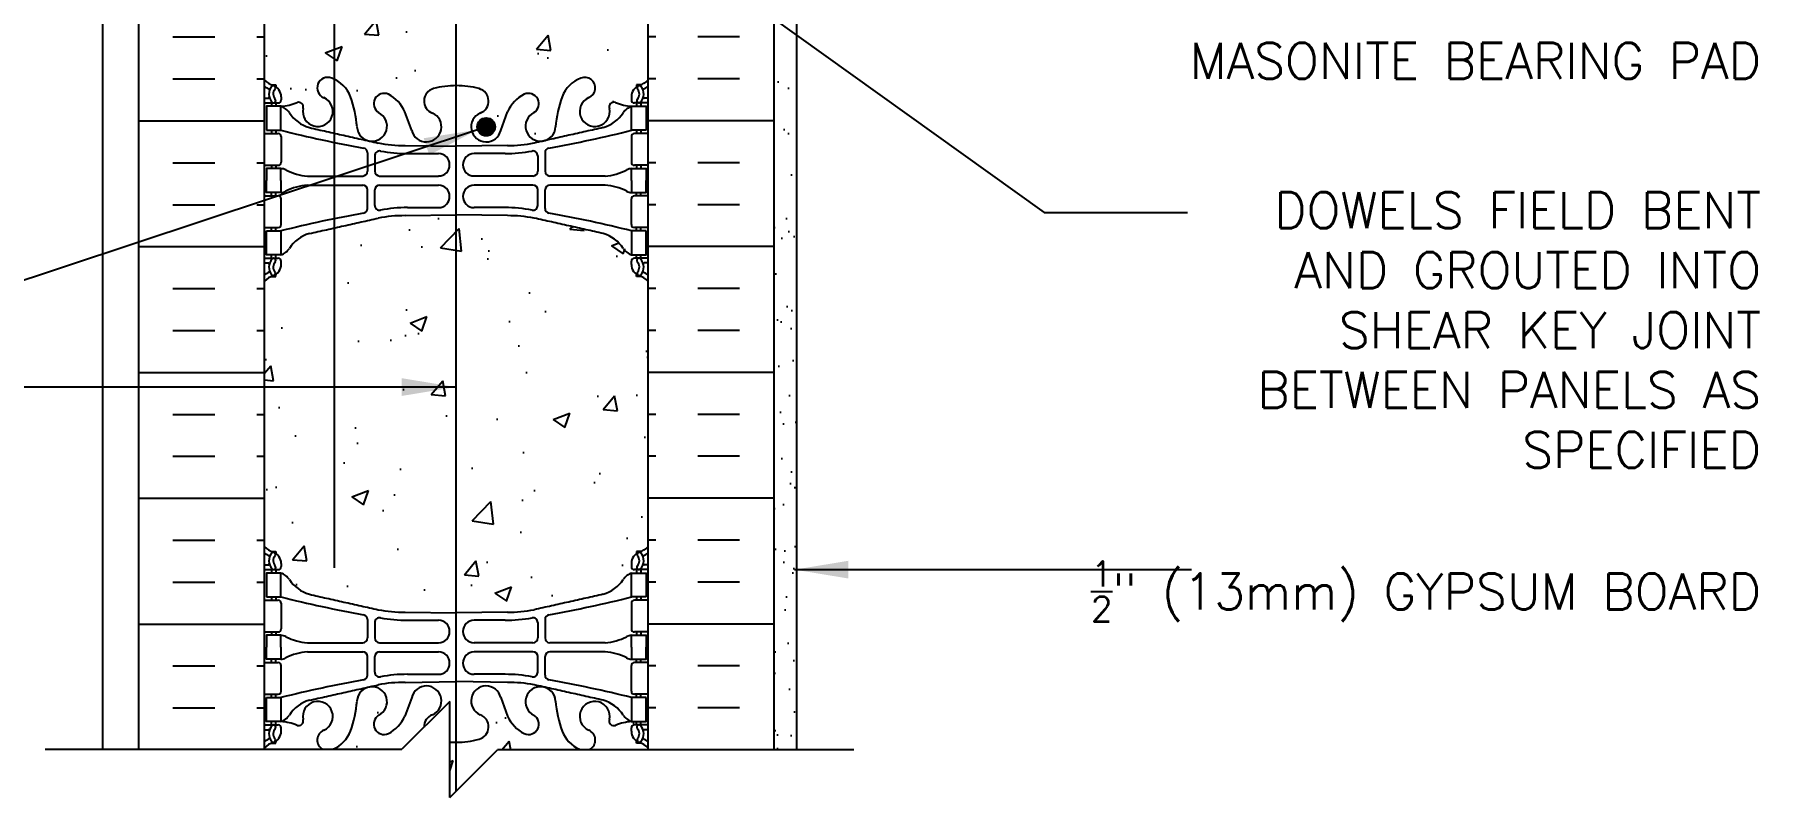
# Model space of a CAD drawing. Header units: inches. Extents: x 236.1 to 290.5, y 91.4 to 160.6.
# Drawn here: x 254.47 to 290.46, y 116.62 to 132.54 of the extents above; entities that cross this region are included whole.
import ezdxf

# ---------------------------------------------------------------- set-up
doc = ezdxf.new("R2010")
doc.units = ezdxf.units.IN
doc.header["$LTSCALE"] = 0.5
doc.header["$MEASUREMENT"] = 0
for name, color, linetype in [('HATCH', 12, 'Continuous'), ('line25', 2, 'Continuous'), ('LINE3', 3, 'Continuous'), ('LINE50', 5, 'Continuous'), ('LINE9', 9, 'Continuous'), ('TEXT', 4, 'Continuous'), ('Web_Edge', 9, 'Continuous')]:
    doc.layers.add(name, color=color, linetype=linetype)
doc.styles.add('DIM', font='romans.shx', dxfattribs={"width": 0.7})
doc.styles.add('ROMANS', font='romans.shx', dxfattribs={"height": 0.75})
doc.dimstyles.new('ext_12', dxfattribs={"dimscale": 12, "dimtxt": 0.09375, "dimasz": 0.09375, "dimexe": 0.09375, "dimexo": 0.0625, "dimgap": 0.0625, "dimtad": 1, "dimdec": 1, "dimzin": 3, "dimdsep": 46, "dimlunit": 4, "dimtxsty": 'DIM', "dimcen": 0.09, "dimdle": 0.09375, "dimclrt": 4, "dimadec": 0, "dimazin": 0, "dimtfac": 1, "dimtdec": 1, "dimtmove": 2, "dimatfit": 3, "dimfxl": 1, "dimfrac": 2, "dimtolj": 1, "dimtzin": 0, "dimarcsym": 0})
pattern_1 = [(50, (0, 0), (3.5863, -0.31376), [0.375, -4.125]), (355, (0, 0), (-0.693757, 3.76096), [0.3, -3.3]), (100.4514, (0.299, -0.026), (2.892544, 3.4472), [0.3187, -3.50571]), (46.1842, (0, 1), (5.336207, -0.827596), [0.5625, -6.1875]), (96.6356, (0.4447, 0.931), (4.67331, 4.87059), [0.47805, -5.25857]), (351.1842, (0, 1), (4.67331, 4.87059), [0.45, -4.95]), (21, (0.5, 0.75), (2.984535, -2.013094), [0.375, -4.125]), (326, (0.5, 0.75), (1.216577, 3.62575), [0.3, -3.3]), (71.4514, (0.7487, 0.5822), (4.20111, 1.612656), [0.3187, -3.50571]), (37.5, (0, 0), (0.0607993, 1.6644693), [0, -3.26, 0, -3.35, 0, -3.3125]), (7.5, (0, 0), (1.315348, 1.972059), [0, -1.91, 0, -3.185, 0, -1.2625]), (327.5, (-1.115, 0), (2.669112, -0.1127744), [0, -1.25, 0, -3.9, 0, -5.175]), (317.5, (-1.615, 0), (2.91593, 0.500525), [0, -1.625, 0, -2.59, 0, -3.675])]

msp = doc.modelspace()

# ---------------------------------------------------------------- hatches: boundary and pattern name
at = {"layer": 'HATCH'}
h = msp.add_hatch(dxfattribs=at)
h.set_pattern_fill('AR-CONC', color=256, scale=0.5)
h.set_pattern_definition(pattern_1)
edge = h.paths.add_edge_path()
edge.add_line((267.267, 159.639), (264.137, 159.639))
edge.add_line((264.137, 159.639), (263.137, 158.639))
edge.add_line((263.137, 158.639), (263.137, 160.639))
edge.add_line((263.137, 160.639), (262.137, 159.639))
edge.add_line((262.137, 159.639), (259.267, 159.639))
edge.add_line((259.267, 159.639), (259.267, 157.848))
edge.add_arc((259.613, 158.209), 0.5, 226.2109, 246.4218)
edge.add_line((259.413, 157.751), (259.503, 157.751))
edge.add_line((259.503, 157.751), (259.503, 157.709))
edge.add_arc((259.363, 157.502), 0.25, 0, 55.9442, ccw=False)
edge.add_line((259.613, 157.502), (259.613, 157.435))
edge.add_arc((259.551, 157.435), 0.0625, -90, 0, ccw=False)
edge.add_line((259.551, 157.372), (259.503, 157.372))
edge.add_line((259.503, 157.372), (259.503, 157.302))
edge.add_line((259.503, 157.302), (259.608, 157.302))
edge.add_arc((259.486, 156.959), 0.364, 34.9775, 70.3387, ccw=False)
edge.add_arc((260.409, 157.571), 0.743, 212.7919, 253.8107)
edge.add_spline(control_points=[(260.202, 156.857), (261.639, 156.536)], knot_values=[0, 0, 1, 1], degree=1, periodic=0)
edge.add_arc((262.195, 159.468), 2.984, 259.2546, 270.0995)
edge.add_line((262.201, 156.484), (263.267, 156.468))
edge.add_line((263.267, 156.468), (264.334, 156.484))
edge.add_arc((264.339, 159.468), 2.984, 269.9005, 280.7454)
edge.add_spline(control_points=[(264.895, 156.536), (266.333, 156.857)], knot_values=[0, 0, 1, 1], degree=1, periodic=0)
edge.add_arc((266.126, 157.571), 0.743, 286.1893, 327.2081)
edge.add_arc((267.049, 156.959), 0.364, 109.6613, 145.0225, ccw=False)
edge.add_line((266.926, 157.302), (267.031, 157.302))
edge.add_line((267.031, 157.302), (267.031, 157.372))
edge.add_line((267.031, 157.372), (266.984, 157.372))
edge.add_arc((266.984, 157.435), 0.0625, 180, 270, ccw=False)
edge.add_line((266.921, 157.435), (266.921, 157.502))
edge.add_arc((267.171, 157.502), 0.25, 124.0558, 180, ccw=False)
edge.add_line((267.031, 157.709), (267.031, 157.751))
edge.add_line((267.031, 157.751), (267.121, 157.751))
edge.add_arc((266.921, 158.209), 0.5, 293.5782, 313.7891)
edge.add_line((267.267, 157.848), (267.267, 159.639))
h.paths.add_polyline_path([(267.267, 153.656, 0.088416), (267.121, 153.753), (267.031, 153.753), (267.031, 153.795, -0.249069), (266.921, 154.002), (266.921, 154.07, -0.414214), (266.984, 154.132), (267.031, 154.132), (267.031, 154.202), (266.926, 154.202, 0.085348), (266.597, 154.127, -0.669601), (266.464, 154.247, 2.087231), (266.03, 154.022, -1), (265.867, 153.613, -0.21345), (265.475, 154.003, -0.069923), (265.338, 154.646, 1.702394), (264.888, 154.334, -0.940793), (264.685, 153.951, -0.173075), (264.339, 154.317), (264.196, 154.704, 1.612474), (263.764, 154.345, -0.734872), (263.741, 153.834, -0.068475), (263.267, 153.772, -0.068475), (262.793, 153.834, -0.734872), (262.77, 154.345, 1.612474), (262.338, 154.704), (262.196, 154.317, -0.173075), (261.85, 153.951, -0.940793), (261.646, 154.334, 1.702394), (261.197, 154.646, -0.069923), (261.06, 154.003, -0.21345), (260.668, 153.613, -1), (260.504, 154.022, 2.087231), (260.07, 154.247, -0.669601), (259.938, 154.127, 0.085348), (259.608, 154.202), (259.503, 154.202), (259.503, 154.132), (259.551, 154.132, -0.414214), (259.613, 154.07), (259.613, 154.002, -0.249069), (259.503, 153.795), (259.503, 153.753), (259.413, 153.753, 0.088416), (259.267, 153.656), (259.267, 151.622), (259.267, 149.927), (259.32, 149.927), (259.32, 150.928, -0.379483), (259.812, 151.372), (267.955, 151.372), (267.955, 151.622), (267.267, 151.622)])
h.paths.add_polyline_path([(264.267, 151.122), (259.813, 151.122, 0.366745), (259.569, 150.911), (259.569, 149.927), (259.632, 149.927), (259.632, 148.727), (259.267, 148.727), (259.267, 147.977), (259.632, 147.977), (259.632, 146.777), (259.267, 146.777), (259.267, 146.027), (259.632, 146.027), (259.632, 144.827), (259.267, 144.827), (259.267, 144.077), (259.632, 144.077), (259.632, 142.997), (259.267, 142.997), (259.267, 142.622), (259.897, 142.622), (259.897, 142.509), (259.777, 142.309), (259.777, 140.84, 0.268156), (259.938, 140.692), (266.596, 140.692, 0.268138), (266.757, 140.84), (266.757, 142.309), (266.637, 142.509), (266.637, 142.622), (267.267, 142.622), (267.267, 142.872), (264.267, 142.872), (264.267, 143.122), (264.267, 148.122)])
h.paths.add_polyline_path([(267.767, 149.622), (264.267, 149.622), (264.267, 148.122), (264.267, 144.622), (267.767, 144.622)])
h.paths.add_polyline_path([(262.816, 140.505), (260.152, 140.505, 0.225652), (259.777, 140.13), (259.777, 139.289, 0.225652), (260.152, 138.914), (262.816, 138.914, 0.225652), (263.191, 139.289), (263.191, 140.13, 0.225652)])
h.paths.add_polyline_path([(263.191, 138.348, 0.225652), (262.816, 138.723), (260.152, 138.723, 0.225652), (259.777, 138.348), (259.777, 137.507, 0.225652), (260.152, 137.132), (262.816, 137.132, 0.225652), (263.191, 137.507)])
h.paths.add_polyline_path([(266.757, 138.348, 0.225652), (266.382, 138.723), (263.719, 138.723, 0.225652), (263.344, 138.348), (263.344, 137.507, 0.225652), (263.719, 137.132), (266.382, 137.132, 0.225652), (266.757, 137.507)])
h.paths.add_polyline_path([(266.757, 140.13, 0.225652), (266.382, 140.505), (263.719, 140.505, 0.225652), (263.344, 140.13), (263.344, 139.289, 0.225652), (263.719, 138.914), (266.382, 138.914, 0.225652), (266.757, 139.289)])
h.paths.add_polyline_path([(266.907, 134.27, -0.414214), (266.857, 134.32), (266.857, 134.35), (266.757, 134.35), (266.757, 135.952, -0.380392), (266.464, 136.247, 2.087231), (266.03, 136.022, -1), (265.867, 135.613, -0.21345), (265.475, 136.003, -0.069923), (265.338, 136.646, 1.702394), (264.888, 136.334, -0.940793), (264.685, 135.951, -0.173075), (264.339, 136.317), (264.196, 136.704, 1.612474), (263.764, 136.345, -0.734872), (263.741, 135.834, -0.068475), (263.267, 135.772, -0.068475), (262.793, 135.834, -0.734872), (262.77, 136.345, 1.612474), (262.338, 136.704), (262.196, 136.317, -0.173075), (261.85, 135.951, -0.940793), (261.646, 136.334, 1.702394), (261.197, 136.646, -0.069923), (261.06, 136.003, -0.21345), (260.668, 135.613, -1), (260.504, 136.022, 2.087231), (260.07, 136.247, -0.380397), (259.777, 135.952), (259.777, 134.35), (259.677, 134.35), (259.677, 134.32, -0.414214), (259.627, 134.27), (259.501, 134.27), (259.452, 134.12, -0.6), (259.352, 134.12), (259.267, 134.381), (259.267, 133.622), (259.267, 131.587, 0.088416), (259.413, 131.49), (259.503, 131.49), (259.503, 131.448, -0.249069), (259.613, 131.241), (259.613, 131.173, -0.414214), (259.551, 131.111), (259.503, 131.111), (259.503, 131.041), (259.608, 131.041, 0.085348), (259.938, 131.116, -0.669601), (260.07, 130.996, 2.087231), (260.504, 131.221, -1), (260.668, 131.63, -0.21345), (261.06, 131.24, -0.069923), (261.197, 130.597, 1.702394), (261.646, 130.909, -0.940793), (261.85, 131.292, -0.173075), (262.196, 130.926), (262.338, 130.539, 1.612474), (262.77, 130.898, -0.734872), (262.793, 131.409, -0.068475), (263.267, 131.472, -0.068475), (263.741, 131.409, -0.734872), (263.764, 130.898, 1.612474), (264.196, 130.539), (264.339, 130.926, -0.173075), (264.685, 131.292, -0.940793), (264.888, 130.909, 1.702394), (265.338, 130.597, -0.069923), (265.475, 131.24, -0.21345), (265.867, 131.63, -1), (266.03, 131.221, 2.087231), (266.464, 130.996, -0.669601), (266.597, 131.116, 0.085348), (266.926, 131.041), (267.031, 131.041), (267.031, 131.111), (266.984, 131.111, -0.414214), (266.921, 131.173), (266.921, 131.241, -0.249069), (267.031, 131.448), (267.031, 131.49), (267.121, 131.49, 0.088416), (267.267, 131.587), (267.267, 134.381), (267.182, 134.12, -0.6), (267.082, 134.12), (267.033, 134.27)])
edge = h.paths.add_edge_path()
edge.add_arc((266.921, 127.034), 0.5, 46.2109, 66.4218)
edge.add_line((267.121, 127.492), (267.031, 127.492))
edge.add_line((267.031, 127.492), (267.031, 127.534))
edge.add_arc((267.171, 127.741), 0.25, 180, 235.9442, ccw=False)
edge.add_line((266.921, 127.741), (266.921, 127.808))
edge.add_arc((266.984, 127.808), 0.0625, 90, 180, ccw=False)
edge.add_line((266.984, 127.871), (267.031, 127.871))
edge.add_line((267.031, 127.871), (267.031, 127.941))
edge.add_line((267.031, 127.941), (266.926, 127.941))
edge.add_arc((267.049, 128.284), 0.364, 214.9775, 250.3387, ccw=False)
edge.add_arc((266.126, 127.672), 0.743, 32.7919, 73.8107)
edge.add_spline(control_points=[(266.333, 128.386), (264.895, 128.707)], knot_values=[0, 0, 1, 1], degree=1, periodic=0)
edge.add_arc((264.339, 125.775), 2.984, 79.2546, 90.0995)
edge.add_line((264.334, 128.759), (263.267, 128.775))
edge.add_line((263.267, 128.775), (262.201, 128.759))
edge.add_arc((262.195, 125.775), 2.984, 89.9005, 100.7454)
edge.add_spline(control_points=[(261.639, 128.707), (260.202, 128.386)], knot_values=[0, 0, 1, 1], degree=1, periodic=0)
edge.add_arc((260.409, 127.672), 0.743, 106.1893, 147.2081)
edge.add_arc((259.486, 128.284), 0.364, 289.6613, 325.0225, ccw=False)
edge.add_line((259.608, 127.941), (259.503, 127.941))
edge.add_line((259.503, 127.941), (259.503, 127.871))
edge.add_line((259.503, 127.871), (259.551, 127.871))
edge.add_arc((259.551, 127.808), 0.0625, 0, 90, ccw=False)
edge.add_line((259.613, 127.808), (259.613, 127.741))
edge.add_arc((259.363, 127.741), 0.25, 304.0558, 360, ccw=False)
edge.add_line((259.503, 127.534), (259.503, 127.492))
edge.add_line((259.503, 127.492), (259.413, 127.492))
edge.add_arc((259.613, 127.034), 0.5, 113.5782, 133.7891)
edge.add_line((259.267, 127.395), (259.267, 121.848))
edge.add_arc((259.613, 122.209), 0.5, 226.2109, 246.4218)
edge.add_line((259.413, 121.751), (259.503, 121.751))
edge.add_line((259.503, 121.751), (259.503, 121.709))
edge.add_arc((259.363, 121.502), 0.25, 0, 55.9442, ccw=False)
edge.add_line((259.613, 121.502), (259.613, 121.435))
edge.add_arc((259.551, 121.435), 0.0625, -90, 0, ccw=False)
edge.add_line((259.551, 121.372), (259.503, 121.372))
edge.add_line((259.503, 121.372), (259.503, 121.302))
edge.add_line((259.503, 121.302), (259.608, 121.302))
edge.add_arc((259.486, 120.959), 0.364, 34.9775, 70.3387, ccw=False)
edge.add_arc((260.409, 121.571), 0.743, 212.7919, 253.8107)
edge.add_spline(control_points=[(260.202, 120.857), (261.639, 120.536)], knot_values=[0, 0, 1, 1], degree=1, periodic=0)
edge.add_arc((262.195, 123.468), 2.984, 259.2546, 270.0995)
edge.add_line((262.201, 120.484), (263.267, 120.468))
edge.add_line((263.267, 120.468), (264.334, 120.484))
edge.add_arc((264.339, 123.468), 2.984, 269.9005, 280.7454)
edge.add_spline(control_points=[(264.895, 120.536), (266.333, 120.857)], knot_values=[0, 0, 1, 1], degree=1, periodic=0)
edge.add_arc((266.126, 121.571), 0.743, 286.1893, 327.2081)
edge.add_arc((267.049, 120.959), 0.364, 109.6613, 145.0225, ccw=False)
edge.add_line((266.926, 121.302), (267.031, 121.302))
edge.add_line((267.031, 121.302), (267.031, 121.372))
edge.add_line((267.031, 121.372), (266.984, 121.372))
edge.add_arc((266.984, 121.435), 0.0625, 180, 270, ccw=False)
edge.add_line((266.921, 121.435), (266.921, 121.502))
edge.add_arc((267.171, 121.502), 0.25, 124.0558, 180, ccw=False)
edge.add_line((267.031, 121.709), (267.031, 121.751))
edge.add_line((267.031, 121.751), (267.121, 121.751))
edge.add_arc((266.921, 122.209), 0.5, 293.5782, 313.7891)
edge.add_line((267.267, 121.848), (267.267, 127.395))
h.paths.add_polyline_path([(262.594, 118.086, -0.322346), (262.77, 118.345, 1.612474), (262.338, 118.704), (262.196, 118.317, -0.173075), (261.85, 117.951, -0.940793), (261.646, 118.334, 1.702394), (261.197, 118.646, -0.069923), (261.06, 118.003, -0.202395), (260.694, 117.624), (262.132, 117.624)])
h = msp.add_hatch(dxfattribs=at)
h.set_pattern_fill('AR-SAND', color=256, scale=0.5, style=0)
h.set_pattern_definition([(37.5, (174.25024, -18.9584), (-0.0314967, 0.963412), [0, -0.76, 0, -0.85, 0, -0.8125]), (7.5, (174.2502, -18.9584), (0.884888, 1.411073), [0, -0.41, 0, -0.685, 0, -0.2625]), (327.5, (173.63524, -18.9584), (1.557071, 0.0028295), [0, -0.25, 0, -0.9, 0, -1.175]), (317.5, (173.6352, -18.9584), (1.503063, 0.438838), [0, -0.125, 0, -0.59, 0, -0.675])])
h.paths.add_polyline_path([(269.892, 117.624), (270.371, 117.624), (270.371, 131.595), (269.892, 131.595)])
h = msp.add_hatch(dxfattribs=at)
h.set_pattern_fill('AR-CONC', color=256, scale=0.5)
h.set_pattern_definition(pattern_1)
edge = h.paths.add_edge_path()
edge.add_arc((264.775, 118.149), 0.217, -114.4736, 58.537, ccw=False)
edge.add_arc((265.025, 118.619), 0.75, 203.6938, 242.9705, ccw=False)
edge.add_line((264.339, 118.317), (264.196, 118.704))
edge.add_arc((263.891, 118.631), 0.314, 13.4146, 246.1916)
edge.add_arc((263.673, 118.093), 0.268, -75.2108, 70.0338, ccw=False)
edge.add_arc((263.279, 119.525), 1.754, 269.6229, 285.2918, ccw=False)
edge.add_arc((263.256, 119.525), 1.754, 265.9486, 270.3771, ccw=False)
edge.add_line((263.132, 117.776), (263.132, 116.617))
edge.add_line((263.132, 116.617), (264.127, 117.613))
edge.add_line((264.127, 117.613), (267.267, 117.613))
edge.add_line((267.267, 117.613), (267.267, 117.656))
edge.add_arc((266.921, 117.295), 0.5, 46.2109, 66.4218)
edge.add_line((267.121, 117.753), (267.031, 117.753))
edge.add_line((267.031, 117.753), (267.031, 117.795))
edge.add_arc((267.171, 118.002), 0.25, 180, 235.9442, ccw=False)
edge.add_line((266.921, 118.002), (266.921, 118.07))
edge.add_arc((266.984, 118.07), 0.0625, 90, 180, ccw=False)
edge.add_line((266.984, 118.132), (267.031, 118.132))
edge.add_line((267.031, 118.132), (267.031, 118.202))
edge.add_line((267.031, 118.202), (266.926, 118.202))
edge.add_arc((267.049, 118.545), 0.364, 214.9775, 250.3387, ccw=False)
edge.add_arc((266.126, 117.933), 0.743, 32.7919, 73.8107)
edge.add_spline(control_points=[(266.333, 118.647), (264.895, 118.968)], knot_values=[0, 0, 1, 1], degree=1, periodic=0)
edge.add_arc((265.026, 118.616), 0.314, 77.4322, 243.9348)
at = {"layer": 'LINE3'}
msp.add_hatch(color=256, dxfattribs=at).paths.add_polyline_path([(263.704, 130.612, 1), (264.079, 130.612, 1)])

# ---------------------------------------------------------------- linework, layer by layer
at = {"layer": 'HATCH'}
for p, q in [((257.356, 132.487), (258.231, 132.487)), ((259.106, 132.487), (259.267, 132.487)), ((267.429, 132.487), (267.267, 132.487)), ((269.179, 132.487), (268.304, 132.487)), ((257.356, 131.612), (258.231, 131.612)), ((259.106, 131.612), (259.267, 131.612)), ((267.429, 131.612), (267.267, 131.612)), ((269.179, 131.612), (268.304, 131.612)), ((256.642, 130.737), (259.267, 130.737)), ((269.892, 130.737), (267.267, 130.737)), ((257.356, 129.862), (258.231, 129.862)), ((259.106, 129.862), (259.267, 129.862)), ((267.429, 129.862), (267.267, 129.862)), ((269.179, 129.862), (268.304, 129.862)), ((257.356, 128.987), (258.231, 128.987)), ((259.106, 128.987), (259.267, 128.987)), ((267.429, 128.987), (267.267, 128.987)), ((269.179, 128.987), (268.304, 128.987)), ((256.642, 128.112), (259.267, 128.112)), ((269.892, 128.112), (267.267, 128.112)), ((257.356, 127.237), (258.231, 127.237)), ((259.106, 127.237), (259.267, 127.237)), ((267.429, 127.237), (267.267, 127.237)), ((269.179, 127.237), (268.304, 127.237)), ((257.356, 126.362), (258.231, 126.362)), ((259.106, 126.362), (259.267, 126.362)), ((267.429, 126.362), (267.267, 126.362)), ((269.179, 126.362), (268.304, 126.362)), ((256.642, 125.487), (259.267, 125.487)), ((269.892, 125.487), (267.267, 125.487)), ((257.356, 124.612), (258.231, 124.612)), ((259.106, 124.612), (259.267, 124.612)), ((267.429, 124.612), (267.267, 124.612)), ((269.179, 124.612), (268.304, 124.612)), ((257.356, 123.737), (258.231, 123.737)), ((259.106, 123.737), (259.267, 123.737)), ((267.429, 123.737), (267.267, 123.737)), ((269.179, 123.737), (268.304, 123.737)), ((256.642, 122.862), (259.267, 122.862)), ((269.892, 122.862), (267.267, 122.862)), ((257.356, 121.987), (258.231, 121.987)), ((259.106, 121.987), (259.267, 121.987)), ((267.429, 121.987), (267.267, 121.987)), ((269.179, 121.987), (268.304, 121.987)), ((257.356, 121.112), (258.231, 121.112)), ((259.106, 121.112), (259.267, 121.112)), ((267.429, 121.112), (267.267, 121.112)), ((269.179, 121.112), (268.304, 121.112)), ((256.642, 120.237), (259.267, 120.237)), ((269.892, 120.237), (267.267, 120.237)), ((257.356, 119.362), (258.231, 119.362)), ((259.106, 119.362), (259.267, 119.362)), ((267.429, 119.362), (267.267, 119.362)), ((269.179, 119.362), (268.304, 119.362)), ((257.356, 118.487), (258.231, 118.487)), ((259.106, 118.487), (259.267, 118.487)), ((267.429, 118.487), (267.267, 118.487)), ((269.179, 118.487), (268.304, 118.487))]:
    msp.add_line(p, q, dxfattribs=at)
at = {"layer": 'line25'}
for p, q in [((267.267, 143.122), (267.267, 117.613)), ((259.267, 117.624), (259.267, 133.622))]:
    msp.add_line(p, q, dxfattribs=at)
at = {"layer": 'LINE3'}
for p, q in [((260.716, 159.624), (260.716, 121.413)), ((263.255, 140.836), (263.256, 116.741))]:
    msp.add_line(p, q, dxfattribs=at)
msp.add_circle((263.891, 130.612), 0.188, dxfattribs=at)
at = {"layer": 'LINE50'}
for p, q in [((269.892, 143.122), (269.892, 117.613)), ((256.642, 117.624), (256.642, 133.622))]:
    msp.add_line(p, q, dxfattribs=at)
at = {"layer": 'LINE9'}
for p, q in [((255.892, 117.624), (255.902, 159.639)), ((270.371, 117.613), (270.372, 143.122)), ((263.132, 118.624), (262.132, 117.624)), ((263.132, 116.617), (263.132, 118.624)), ((254.69, 117.624), (262.132, 117.624)), ((263.132, 116.617), (264.127, 117.613)), ((271.565, 117.613), (264.127, 117.613))]:
    msp.add_line(p, q, dxfattribs=at)
at = {"layer": 'Web_Edge'}
for p, q in [((259.413, 131.49), (259.503, 131.49)), ((259.503, 131.49), (259.503, 131.448)), ((267.121, 131.49), (267.031, 131.49)), ((267.031, 131.49), (267.031, 131.448)), ((259.267, 131.211), (259.345, 131.211)), ((259.267, 131.111), (259.551, 131.111)), ((259.413, 131.111), (259.413, 131.041)), ((259.503, 131.111), (259.503, 131.041)), ((259.613, 131.241), (259.613, 131.173)), ((266.921, 131.241), (266.921, 131.173)), ((267.267, 131.111), (266.984, 131.111)), ((267.031, 131.111), (267.031, 131.041)), ((267.121, 131.111), (267.121, 131.041)), ((267.267, 131.211), (267.189, 131.211)), ((262.338, 130.539), (262.196, 130.926)), ((264.196, 130.539), (264.339, 130.926)), ((259.267, 130.471), (259.551, 130.471)), ((259.413, 130.541), (259.413, 130.471)), ((259.503, 130.541), (259.503, 130.471)), ((259.613, 130.408), (259.613, 129.873)), ((266.921, 130.408), (266.921, 129.873)), ((267.267, 130.471), (266.984, 130.471)), ((267.031, 130.541), (267.031, 130.471)), ((267.121, 130.541), (267.121, 130.471)), ((261.415, 130.071), (261.415, 129.686)), ((261.568, 130.009), (261.568, 129.686)), ((262.201, 130.223), (263.267, 130.207)), ((262.248, 130.055), (262.895, 130.055)), ((264.334, 130.223), (263.267, 130.207)), ((264.287, 130.055), (263.64, 130.055)), ((264.967, 130.009), (264.967, 129.686)), ((265.119, 130.071), (265.119, 129.686)), ((259.267, 129.811), (259.551, 129.811)), ((259.413, 129.811), (259.413, 129.741)), ((259.503, 129.811), (259.503, 129.741)), ((260.161, 129.585), (261.315, 129.586)), ((261.668, 129.586), (262.895, 129.586)), ((264.867, 129.586), (263.64, 129.586)), ((266.374, 129.585), (265.219, 129.586)), ((267.267, 129.811), (266.984, 129.811)), ((267.031, 129.811), (267.031, 129.741)), ((267.121, 129.811), (267.121, 129.741)), ((259.413, 129.171), (259.413, 129.241)), ((259.503, 129.171), (259.503, 129.241)), ((260.161, 129.396), (261.315, 129.396)), ((261.415, 128.911), (261.415, 129.296)), ((261.568, 128.973), (261.568, 129.296)), ((261.668, 129.396), (262.895, 129.396)), ((264.867, 129.396), (263.64, 129.396)), ((264.967, 128.973), (264.967, 129.296)), ((265.119, 128.911), (265.119, 129.296)), ((266.374, 129.396), (265.219, 129.396)), ((267.031, 129.171), (267.031, 129.241)), ((267.121, 129.171), (267.121, 129.241)), ((259.267, 129.171), (259.551, 129.171)), ((259.613, 128.573), (259.613, 129.108)), ((262.248, 128.927), (262.895, 128.927)), ((264.287, 128.927), (263.64, 128.927)), ((266.921, 128.573), (266.921, 129.108)), ((267.267, 129.171), (266.984, 129.171)), ((259.267, 128.511), (259.551, 128.511)), ((259.413, 128.441), (259.413, 128.511)), ((259.503, 128.441), (259.503, 128.511)), ((262.201, 128.759), (263.267, 128.775)), ((264.334, 128.759), (263.267, 128.775)), ((267.267, 128.511), (266.984, 128.511)), ((267.031, 128.441), (267.031, 128.511)), ((267.121, 128.441), (267.121, 128.511)), ((259.267, 127.871), (259.551, 127.871)), ((259.413, 127.871), (259.413, 127.941)), ((259.503, 127.871), (259.503, 127.941)), ((259.613, 127.741), (259.613, 127.808)), ((266.921, 127.741), (266.921, 127.808)), ((267.267, 127.871), (266.984, 127.871)), ((267.031, 127.871), (267.031, 127.941)), ((267.121, 127.871), (267.121, 127.941)), ((259.267, 127.771), (259.345, 127.771)), ((259.413, 127.492), (259.503, 127.492)), ((259.503, 127.492), (259.503, 127.534)), ((267.031, 127.492), (267.031, 127.534)), ((267.121, 127.492), (267.031, 127.492)), ((267.267, 127.771), (267.189, 127.771)), ((259.413, 121.751), (259.503, 121.751)), ((259.503, 121.751), (259.503, 121.709)), ((267.121, 121.751), (267.031, 121.751)), ((267.031, 121.751), (267.031, 121.709)), ((259.267, 121.472), (259.345, 121.472)), ((259.267, 121.372), (259.551, 121.372)), ((259.413, 121.372), (259.413, 121.302)), ((259.503, 121.372), (259.503, 121.302)), ((259.613, 121.502), (259.613, 121.435)), ((266.921, 121.502), (266.921, 121.435)), ((267.267, 121.372), (266.984, 121.372)), ((267.031, 121.372), (267.031, 121.302)), ((267.121, 121.372), (267.121, 121.302)), ((267.267, 121.472), (267.189, 121.472)), ((259.267, 120.732), (259.551, 120.732)), ((259.413, 120.802), (259.413, 120.732)), ((259.503, 120.802), (259.503, 120.732)), ((259.613, 120.67), (259.613, 120.135)), ((266.921, 120.67), (266.921, 120.135)), ((267.267, 120.732), (266.984, 120.732)), ((267.031, 120.802), (267.031, 120.732)), ((267.121, 120.802), (267.121, 120.732)), ((261.415, 120.332), (261.415, 119.947)), ((261.568, 120.27), (261.568, 119.947)), ((262.201, 120.484), (263.267, 120.468)), ((262.248, 120.316), (262.895, 120.316)), ((264.334, 120.484), (263.267, 120.468)), ((264.287, 120.316), (263.64, 120.316)), ((264.967, 120.27), (264.967, 119.947)), ((265.119, 120.332), (265.119, 119.947)), ((259.267, 120.072), (259.551, 120.072)), ((259.413, 120.072), (259.413, 120.002)), ((259.503, 120.072), (259.503, 120.002)), ((267.267, 120.072), (266.984, 120.072)), ((267.031, 120.072), (267.031, 120.002)), ((267.121, 120.072), (267.121, 120.002)), ((259.413, 119.432), (259.413, 119.502)), ((259.503, 119.432), (259.503, 119.502)), ((260.161, 119.847), (261.315, 119.847)), ((260.161, 119.658), (261.315, 119.657)), ((261.415, 119.172), (261.415, 119.557)), ((261.568, 119.234), (261.568, 119.557)), ((261.668, 119.847), (262.895, 119.847)), ((261.668, 119.657), (262.895, 119.657)), ((264.867, 119.847), (263.64, 119.847)), ((264.867, 119.657), (263.64, 119.657)), ((264.967, 119.234), (264.967, 119.557)), ((265.119, 119.172), (265.119, 119.557)), ((266.374, 119.847), (265.219, 119.847)), ((266.374, 119.658), (265.219, 119.657)), ((267.031, 119.432), (267.031, 119.502)), ((267.121, 119.432), (267.121, 119.502)), ((259.267, 119.432), (259.551, 119.432)), ((259.613, 118.835), (259.613, 119.37)), ((262.248, 119.188), (262.895, 119.188)), ((264.287, 119.188), (263.64, 119.188)), ((266.921, 118.835), (266.921, 119.37)), ((267.267, 119.432), (266.984, 119.432)), ((262.201, 119.02), (263.267, 119.036)), ((264.334, 119.02), (263.267, 119.036)), ((259.267, 118.772), (259.551, 118.772)), ((259.413, 118.702), (259.413, 118.772)), ((259.503, 118.702), (259.503, 118.772)), ((262.338, 118.704), (262.196, 118.317)), ((264.196, 118.704), (264.339, 118.317)), ((267.267, 118.772), (266.984, 118.772)), ((267.031, 118.702), (267.031, 118.772)), ((267.121, 118.702), (267.121, 118.772)), ((259.267, 118.132), (259.551, 118.132)), ((259.413, 118.132), (259.413, 118.202)), ((259.503, 118.132), (259.503, 118.202)), ((259.613, 118.002), (259.613, 118.07)), ((266.921, 118.002), (266.921, 118.07)), ((267.267, 118.132), (266.984, 118.132)), ((267.031, 118.132), (267.031, 118.202)), ((267.121, 118.132), (267.121, 118.202)), ((259.267, 118.032), (259.345, 118.032)), ((259.413, 117.753), (259.503, 117.753)), ((259.503, 117.753), (259.503, 117.795)), ((267.031, 117.753), (267.031, 117.795)), ((267.121, 117.753), (267.031, 117.753)), ((267.267, 118.032), (267.189, 118.032))]:
    msp.add_line(p, q, dxfattribs=at)
for points in [[(259.308, 130.541), (259.608, 130.541), (259.608, 131.041), (259.308, 131.041)], [(267.226, 130.541), (266.926, 130.541), (266.926, 131.041), (267.226, 131.041)], [(259.308, 128.441), (259.608, 128.441), (259.608, 127.941), (259.308, 127.941)], [(267.226, 128.441), (266.926, 128.441), (266.926, 127.941), (267.226, 127.941)], [(259.308, 120.802), (259.608, 120.802), (259.608, 121.302), (259.308, 121.302)], [(267.226, 120.802), (266.926, 120.802), (266.926, 121.302), (267.226, 121.302)], [(259.308, 118.702), (259.608, 118.702), (259.608, 118.202), (259.308, 118.202)], [(267.226, 118.702), (266.926, 118.702), (266.926, 118.202), (267.226, 118.202)]]:
    msp.add_lwpolyline(points, close=True, dxfattribs=at)
for points in [[(259.608, 129.491), (259.608, 129.741), (259.308, 129.741), (259.308, 129.491)], [(266.926, 129.491), (266.926, 129.741), (267.226, 129.741), (267.226, 129.491)], [(259.608, 129.491), (259.608, 129.241), (259.308, 129.241), (259.308, 129.491)], [(266.926, 129.491), (266.926, 129.241), (267.226, 129.241), (267.226, 129.491)], [(259.608, 119.752), (259.608, 120.002), (259.308, 120.002), (259.308, 119.752)], [(266.926, 119.752), (266.926, 120.002), (267.226, 120.002), (267.226, 119.752)], [(259.608, 119.752), (259.608, 119.502), (259.308, 119.502), (259.308, 119.752)], [(266.926, 119.752), (266.926, 119.502), (267.226, 119.502), (267.226, 119.752)]]:
    msp.add_lwpolyline(points, dxfattribs=at)
for centre, radius, start, end in [((259.613, 131.948), 0.5, 226.2109, 250.5288), ((259.613, 131.948), 0.6, 234.7832, 245.0748), ((259.607, 131.295), 0.25, 140.1145, 222.4609), ((259.351, 131.385), 0.021, 343.464, 63.9957), ((259.449, 131.426), 0.045, 321.448, 139.1879), ((259.363, 131.241), 0.25, 0, 70.5288), ((259.607, 131.295), 0.16, 140.0001, 222.4609), ((260.586, 131.425), 0.22, 68.1963, 248.1963), ((260.429, 130.996), 0.677, 21.1239, 69.3197), ((262.862, 131.15), 0.268, 104.7892, 250.0338), ((263.256, 129.718), 1.754, 89.6229, 105.2918), ((263.279, 129.718), 1.754, 74.7082, 90.3771), ((263.673, 131.15), 0.268, 289.9662, 75.2108), ((266.106, 130.996), 0.677, 110.6803, 158.8761), ((265.949, 131.425), 0.22, 291.8037, 111.8037), ((267.171, 131.241), 0.25, 109.4712, 180), ((267.085, 131.426), 0.045, 40.8121, 218.552), ((266.928, 131.295), 0.16, 317.5391, 39.9999), ((266.921, 131.948), 0.5, 289.4712, 313.7891), ((266.928, 131.295), 0.25, 317.5391, 39.8855), ((267.183, 131.385), 0.021, 116.0043, 196.536), ((266.921, 131.948), 0.6, 294.9252, 305.2168), ((259.345, 131.231), 0.0196, 269.4032, 15.4901), ((259.456, 131.157), 0.045, 222.4609, 42.4609), ((259.551, 131.173), 0.0625, 270, 0), ((259.553, 132.037), 0.997, 273.1538, 293.1467), ((259.486, 130.698), 0.364, 34.9775, 70.3387), ((259.979, 131.029), 0.0968, 340.1551, 110.4331), ((260.378, 130.934), 0.314, 168.5886, 66.1916), ((258.838, 130.431), 2.365, 4.3895, 20.0015), ((261.76, 131.094), 0.217, 65.5264, 238.537), ((261.509, 130.624), 0.75, 23.6938, 62.9705), ((265.025, 130.624), 0.75, 117.0295, 156.3062), ((264.775, 131.094), 0.217, 301.463, 114.4736), ((267.697, 130.431), 2.365, 159.9985, 175.6105), ((266.157, 130.934), 0.314, 113.8084, 11.4114), ((266.555, 131.029), 0.0968, 69.5669, 199.8449), ((266.981, 132.037), 0.997, 246.8533, 266.8462), ((267.049, 130.698), 0.364, 109.6613, 145.0225), ((266.984, 131.173), 0.0625, 180, 270), ((267.079, 131.157), 0.045, 137.5391, 317.5391), ((267.189, 131.231), 0.0196, 164.5099, 270.5968), ((260.409, 131.31), 0.743, 212.7919, 253.8107), ((261.509, 130.627), 0.314, 182.7357, 63.9348), ((262.643, 130.612), 0.314, 193.4146, 66.1916), ((263.891, 130.612), 0.314, 113.8084, 346.5854), ((265.026, 130.627), 0.314, 116.0652, 357.2643), ((266.126, 131.31), 0.743, 286.1893, 327.2081), ((259.551, 130.408), 0.0625, 0, 90), ((266.417, 157.961), 28.253, 256.0552, 259.6343), ((260.118, 157.961), 28.253, 280.3657, 283.9448), ((266.984, 130.408), 0.0625, 90, 180), ((261.315, 130.071), 0.1, 360, 79.6343), ((261.668, 130.009), 0.1, 79.2546, 180), ((262.195, 133.207), 2.984, 259.2546, 270.0995), ((262.243, 133.039), 2.984, 259.2546, 270.0995), ((262.895, 129.821), 0.234, 270, 90), ((263.64, 129.821), 0.234, 90, 270), ((264.292, 133.039), 2.984, 269.9005, 280.7454), ((264.339, 133.207), 2.984, 269.9005, 280.7454), ((264.867, 130.009), 0.1, 0, 100.7454), ((265.219, 130.071), 0.1, 100.3657, 180), ((259.551, 129.873), 0.0625, 270, 0), ((259.604, 129.522), 0.219, 60.4937, 88.92), ((260.246, 130.742), 1.16, 242.5844, 265.8032), ((261.315, 129.686), 0.1, 270.0388, 360), ((261.668, 129.686), 0.1, 180, 270), ((264.867, 129.686), 0.1, 270, 0), ((265.219, 129.686), 0.1, 180, 269.9612), ((266.289, 130.742), 1.16, 274.1968, 297.4156), ((266.93, 129.522), 0.219, 91.08, 119.5063), ((266.984, 129.873), 0.0625, 180, 270), ((259.604, 129.46), 0.219, 271.08, 299.5063), ((260.246, 128.24), 1.16, 94.1968, 117.4156), ((261.315, 129.296), 0.1, 0, 89.9612), ((261.668, 129.296), 0.1, 90, 180), ((262.895, 129.161), 0.234, 270, 90), ((263.64, 129.161), 0.234, 90, 270), ((264.867, 129.296), 0.1, 0, 90), ((265.219, 129.296), 0.1, 90.0388, 180), ((266.289, 128.24), 1.16, 62.5844, 85.8032), ((266.93, 129.46), 0.219, 240.4937, 268.92), ((259.551, 129.108), 0.0625, 0, 90), ((261.315, 128.911), 0.1, 280.3657, 0), ((261.668, 128.973), 0.1, 180, 280.7454), ((262.243, 125.943), 2.984, 89.9005, 100.7454), ((264.292, 125.943), 2.984, 79.2546, 90.0995), ((264.867, 128.973), 0.1, 259.2546, 0), ((265.219, 128.911), 0.1, 180, 259.6343), ((266.984, 129.108), 0.0625, 90, 180), ((259.551, 128.573), 0.0625, 270, 0), ((266.417, 101.021), 28.253, 100.3657, 103.9448), ((262.195, 125.775), 2.984, 89.9005, 100.7454), ((264.339, 125.775), 2.984, 79.2546, 90.0995), ((260.118, 101.021), 28.253, 76.0552, 79.6343), ((266.984, 128.573), 0.0625, 180, 270), ((260.409, 127.672), 0.743, 106.1893, 147.2081), ((266.126, 127.672), 0.743, 32.7919, 73.8107), ((259.607, 127.686), 0.25, 137.5391, 219.8855), ((259.456, 127.825), 0.045, 317.5391, 137.5391), ((259.607, 127.686), 0.16, 137.5391, 219.9999), ((259.551, 127.808), 0.0625, 360, 90), ((259.486, 128.284), 0.364, 289.6613, 325.0225), ((267.049, 128.284), 0.364, 214.9775, 250.3387), ((266.984, 127.808), 0.0625, 90, 180), ((267.079, 127.825), 0.045, 42.4609, 222.4609), ((266.928, 127.686), 0.16, 320.0001, 42.4609), ((266.928, 127.686), 0.25, 320.1145, 42.4609), ((259.613, 127.034), 0.6, 114.9252, 125.2168), ((259.613, 127.034), 0.5, 109.4712, 133.7891), ((259.345, 127.751), 0.0196, 344.5099, 90.5968), ((259.351, 127.597), 0.021, 296.0043, 16.536), ((259.449, 127.555), 0.045, 220.8121, 38.552), ((259.363, 127.741), 0.25, 289.4712, 360), ((267.171, 127.741), 0.25, 180, 250.5288), ((267.085, 127.555), 0.045, 141.448, 319.1879), ((266.921, 127.034), 0.5, 46.2109, 70.5288), ((267.183, 127.597), 0.021, 163.464, 243.9957), ((267.189, 127.751), 0.0196, 89.4032, 195.4901), ((266.921, 127.034), 0.6, 54.7832, 65.0748), ((259.613, 122.209), 0.5, 226.2109, 250.5288), ((259.613, 122.209), 0.6, 234.7832, 245.0748), ((259.607, 121.557), 0.25, 140.1145, 222.4609), ((259.351, 121.646), 0.021, 343.464, 63.9957), ((259.449, 121.688), 0.045, 321.448, 139.1879), ((259.363, 121.502), 0.25, 0, 70.5288), ((259.607, 121.557), 0.16, 140.0001, 222.4609), ((267.171, 121.502), 0.25, 109.4712, 180), ((267.085, 121.688), 0.045, 40.8121, 218.552), ((266.928, 121.557), 0.16, 317.5391, 39.9999), ((266.921, 122.209), 0.5, 289.4712, 313.7891), ((266.928, 121.557), 0.25, 317.5391, 39.8855), ((267.183, 121.646), 0.021, 116.0043, 196.536), ((266.921, 122.209), 0.6, 294.9252, 305.2168), ((259.345, 121.492), 0.0196, 269.4032, 15.4901), ((259.456, 121.418), 0.045, 222.4609, 42.4609), ((259.551, 121.435), 0.0625, 270, 0), ((259.486, 120.959), 0.364, 34.9775, 70.3387), ((267.049, 120.959), 0.364, 109.6613, 145.0225), ((266.984, 121.435), 0.0625, 180, 270), ((267.079, 121.418), 0.045, 137.5391, 317.5391), ((267.189, 121.492), 0.0196, 164.5099, 270.5968), ((260.409, 121.571), 0.743, 212.7919, 253.8107), ((266.126, 121.571), 0.743, 286.1893, 327.2081), ((259.551, 120.67), 0.0625, 0, 90), ((266.417, 148.222), 28.253, 256.0552, 259.6343), ((260.118, 148.222), 28.253, 280.3657, 283.9448), ((266.984, 120.67), 0.0625, 90, 180), ((261.315, 120.332), 0.1, 360, 79.6343), ((261.668, 120.27), 0.1, 79.2546, 180), ((262.195, 123.468), 2.984, 259.2546, 270.0995), ((262.243, 123.3), 2.984, 259.2546, 270.0995), ((262.895, 120.082), 0.234, 270, 90), ((263.64, 120.082), 0.234, 90, 270), ((264.292, 123.3), 2.984, 269.9005, 280.7454), ((264.339, 123.468), 2.984, 269.9005, 280.7454), ((264.867, 120.27), 0.1, 0, 100.7454), ((265.219, 120.332), 0.1, 100.3657, 180), ((259.551, 120.135), 0.0625, 270, 0), ((259.604, 119.783), 0.219, 60.4937, 88.92), ((260.246, 121.003), 1.16, 242.5844, 265.8032), ((261.315, 119.947), 0.1, 270.0388, 360), ((261.668, 119.947), 0.1, 180, 270), ((264.867, 119.947), 0.1, 270, 0), ((265.219, 119.947), 0.1, 180, 269.9612), ((266.289, 121.003), 1.16, 274.1968, 297.4156), ((266.93, 119.783), 0.219, 91.08, 119.5063), ((266.984, 120.135), 0.0625, 180, 270), ((259.604, 119.721), 0.219, 271.08, 299.5063), ((260.246, 118.501), 1.16, 94.1968, 117.4156), ((261.315, 119.557), 0.1, 0, 89.9612), ((261.668, 119.557), 0.1, 90, 180), ((262.895, 119.422), 0.234, 270, 90), ((263.64, 119.422), 0.234, 90, 270), ((264.867, 119.557), 0.1, 0, 90), ((265.219, 119.557), 0.1, 90.0388, 180), ((266.289, 118.501), 1.16, 62.5844, 85.8032), ((266.93, 119.721), 0.219, 240.4937, 268.92), ((259.551, 119.37), 0.0625, 0, 90), ((261.315, 119.172), 0.1, 280.3657, 0), ((261.668, 119.234), 0.1, 180, 280.7454), ((262.243, 116.204), 2.984, 89.9005, 100.7454), ((264.292, 116.204), 2.984, 79.2546, 90.0995), ((264.867, 119.234), 0.1, 259.2546, 0), ((265.219, 119.172), 0.1, 180, 259.6343), ((266.984, 119.37), 0.0625, 90, 180), ((259.551, 118.835), 0.0625, 270, 0), ((266.417, 91.282), 28.253, 100.3657, 103.9448), ((261.509, 118.616), 0.314, 296.0652, 177.2643), ((262.195, 116.036), 2.984, 89.9005, 100.7454), ((262.643, 118.631), 0.314, 293.8084, 166.5854), ((263.891, 118.631), 0.314, 13.4146, 246.1916), ((264.339, 116.036), 2.984, 79.2546, 90.0995), ((265.026, 118.616), 0.314, 2.7357, 243.9348), ((260.118, 91.282), 28.253, 76.0552, 79.6343), ((266.984, 118.835), 0.0625, 180, 270), ((260.409, 117.933), 0.743, 106.1893, 147.2081), ((260.378, 118.309), 0.314, 293.8084, 191.4114), ((258.838, 118.812), 2.365, 339.9985, 355.6105), ((267.697, 118.812), 2.365, 184.3895, 200.0015), ((266.157, 118.309), 0.314, 348.5886, 246.1916), ((266.126, 117.933), 0.743, 32.7919, 73.8107), ((259.607, 117.948), 0.25, 137.5391, 219.8855), ((259.456, 118.086), 0.045, 317.5391, 137.5391), ((259.551, 118.07), 0.0625, 360, 90), ((259.486, 118.545), 0.364, 289.6613, 325.0225), ((259.553, 117.206), 0.997, 66.8533, 86.8462), ((259.979, 118.214), 0.0968, 249.5669, 19.8449), ((261.76, 118.149), 0.217, 121.463, 294.4736), ((261.509, 118.619), 0.75, 297.0295, 336.3062), ((262.862, 118.093), 0.268, 109.9662, 181.4322), ((263.673, 118.093), 0.268, 284.7892, 70.0338), ((265.025, 118.619), 0.75, 203.6938, 242.9705), ((264.775, 118.149), 0.217, 245.5264, 58.537), ((266.555, 118.214), 0.0968, 160.1551, 290.4331), ((266.981, 117.206), 0.997, 93.1538, 113.1467), ((267.049, 118.545), 0.364, 214.9775, 250.3387), ((266.984, 118.07), 0.0625, 90, 180), ((267.079, 118.086), 0.045, 42.4609, 222.4609), ((266.928, 117.948), 0.25, 320.1145, 42.4609), ((259.613, 117.295), 0.6, 114.9252, 125.2168), ((259.613, 117.295), 0.5, 109.4712, 133.7891), ((259.345, 118.012), 0.0196, 344.5099, 90.5968), ((259.351, 117.858), 0.021, 296.0043, 16.536), ((259.449, 117.817), 0.045, 220.8121, 38.552), ((259.607, 117.948), 0.16, 137.5391, 219.9999), ((259.363, 118.002), 0.25, 289.4712, 360), ((260.586, 117.818), 0.22, 111.8037, 241.624), ((260.429, 118.247), 0.677, 293.1089, 338.8761), ((263.256, 119.525), 1.754, 265.9486, 270.3771), ((263.279, 119.525), 1.754, 269.6229, 285.2918), ((266.106, 118.247), 0.677, 201.1239, 246.8911), ((265.949, 117.818), 0.22, 298.376, 68.1963), ((267.171, 118.002), 0.25, 180, 250.5288), ((267.085, 117.817), 0.045, 141.448, 319.1879), ((266.928, 117.948), 0.16, 320.0001, 42.4609), ((266.921, 117.295), 0.5, 46.2109, 70.5288), ((267.183, 117.858), 0.021, 163.464, 243.9957), ((267.189, 118.012), 0.0196, 89.4032, 195.4901), ((266.921, 117.295), 0.6, 54.7832, 65.0748)]:
    msp.add_arc(centre, radius, start, end, dxfattribs=at)
for points in [[(260.202, 130.596), (261.639, 130.275)], [(266.333, 130.596), (264.895, 130.275)], [(260.202, 128.386), (261.639, 128.707)], [(266.333, 128.386), (264.895, 128.707)], [(260.202, 120.857), (261.639, 120.536)], [(266.333, 120.857), (264.895, 120.536)], [(260.202, 118.647), (261.639, 118.968)], [(266.333, 118.647), (264.895, 118.968)]]:
    msp.add_open_spline(points, degree=1, dxfattribs=at)

# ---------------------------------------------------------------- texts
at = {"layer": 'TEXT', "char_height": 0.75, "attachment_point": 6, "style": 'ROMANS'}
for s, insert, width in [('MASONITE BEARING PAD', (290.492, 131.99), 12.4225), ('DOWELS FIELD BENT AND GROUTED INTO SHEAR KEY JOINT BETWEEN PANELS AS SPECIFIED', (290.492, 126.372), 13.62291), ('\\A1;{\\H0.7x;\\S1/2;}" (13mm) GYPSUM BOARD', (290.492, 120.917), 13.59481)]:
    msp.add_mtext(s, dxfattribs=dict(at, insert=insert, width=width))

# ---------------------------------------------------------------- leaders
at = {"layer": 'TEXT'}
msp.add_leader([(262.355, 138.281), (275.537, 128.826), (278.528, 128.826)], dimstyle='ext_12', override={"dimgap": 0.0625, "dimtad": 0}, dxfattribs=at)
for points in [[(263.713, 130.553), (247.519, 125.182), (244.004, 125.182)], [(263.256, 125.182), (247.519, 125.182), (244.004, 125.182)], [(270.325, 121.372), (278.611, 121.372)]]:
    msp.add_leader(points, dimstyle='ext_12', dxfattribs=at)

doc.saveas('drawing.dxf')
